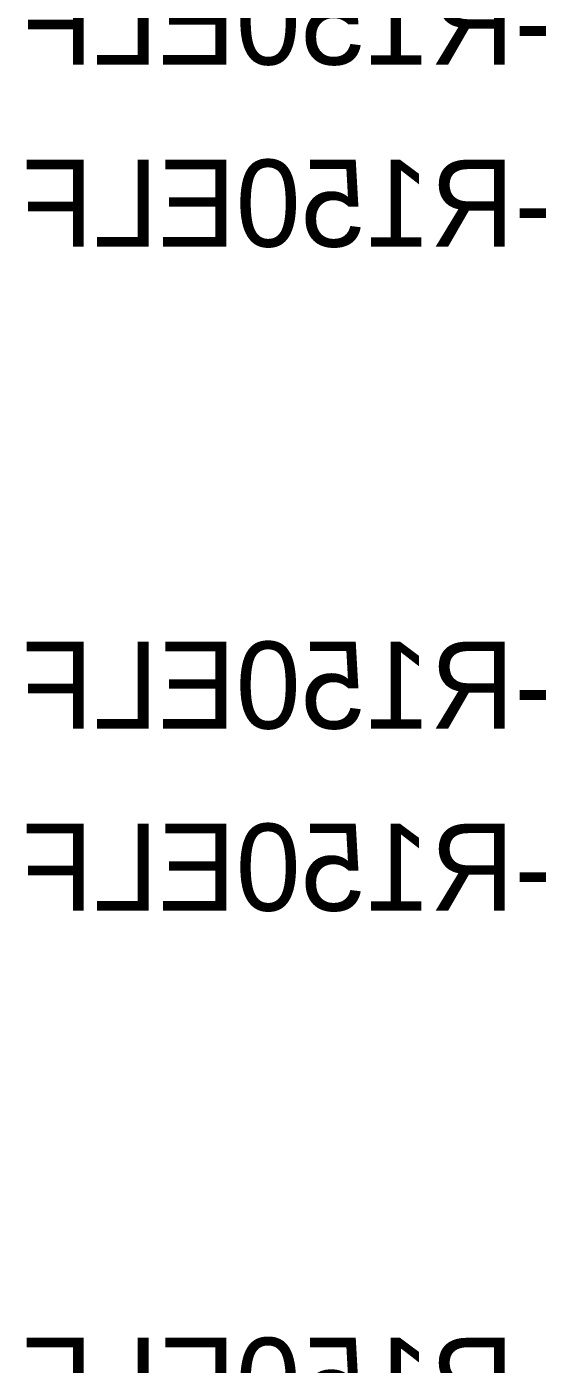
# Model space of a CAD drawing. Extents: x -28 to 199, y -61 to 255.
# Drawn here: x -12.39 to -0.48, y 99.92 to 131.14 of the extents above; entities that cross this region are included whole.
import ezdxf
from ezdxf.enums import TextEntityAlignment as Align

# ---------------------------------------------------------------- set-up
doc = ezdxf.new("R2010")
doc.units = 0
doc.header["$MEASUREMENT"] = 0
doc.layers.add('ASSEMBLY_PART_NUMBERS_BTM', color=191, linetype='CONTINUOUS')
doc.styles.add('VERIBEST_GERBER_0', font='txt')

msp = doc.modelspace()

# ---------------------------------------------------------------- texts
at = {"layer": 'ASSEMBLY_PART_NUMBERS_BTM', "style": 'VERIBEST_GERBER_0', "text_generation_flag": 2}
for p in [(16.5, 132.29), (16.5, 128.04), (16.5, 116.79), (16.5, 112.54), (16.5, 100.54)]:
    msp.add_text('CRM2512-FX-R150ELF', height=2.032, dxfattribs=at).set_placement(p, align=Align.TOP_LEFT)

doc.saveas('drawing.dxf')
